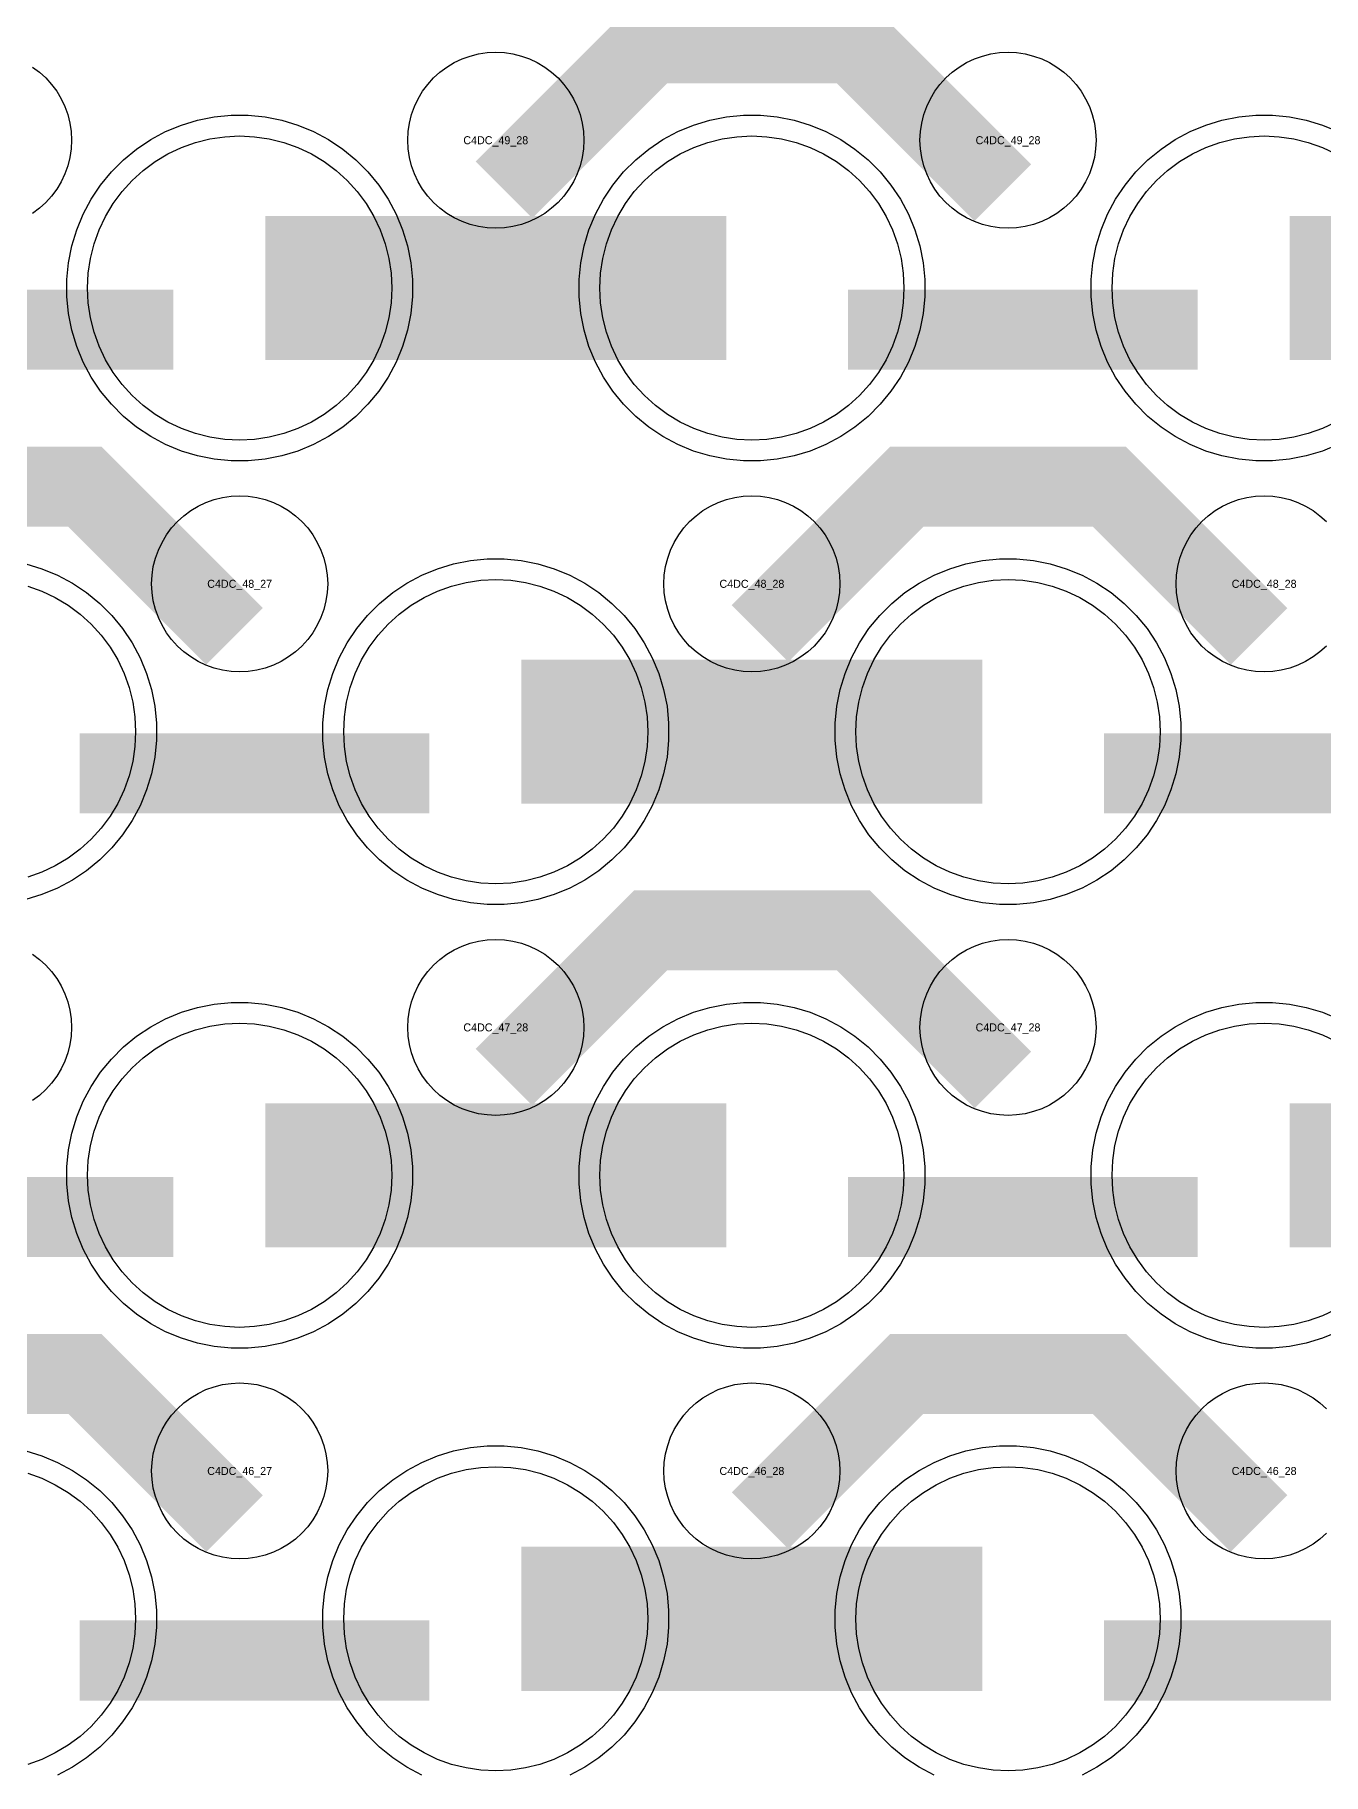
# Model space of a CAD drawing. Extents: x -11880 to 11880, y -14992 to 14992.
# Drawn here: x -3184 to -2782, y -8514 to -7971 of the extents above; entities that cross this region are included whole.
import ezdxf
from ezdxf.enums import TextEntityAlignment as Align

# ---------------------------------------------------------------- set-up
doc = ezdxf.new("R2010")
doc.units = 0
doc.header["$MEASUREMENT"] = 0
for name, color, linetype in [('GDS_775_DT_237', 138, 'CONTINUOUS'), ('RDL1_FS', 34, 'CONTINUOUS'), ('RDL_BS', 160, 'CONTINUOUS')]:
    doc.layers.add(name, color=color, linetype=linetype)

msp = doc.modelspace()

# ---------------------------------------------------------------- linework, layer by layer
at = {"layer": 'RDL1_FS'}
for points in [[(-3120, -8097.434), (-3124.657, -8097.205), (-3129.268, -8096.521), (-3133.791, -8095.389), (-3138.181, -8093.817), (-3142.395, -8091.825), (-3146.395, -8089.427), (-3150.14, -8086.649), (-3153.594, -8083.519), (-3156.724, -8080.065), (-3159.502, -8076.32), (-3161.9, -8072.32), (-3163.892, -8068.106), (-3165.464, -8063.716), (-3166.596, -8059.193), (-3167.28, -8054.582), (-3167.509, -8049.925), (-3167.28, -8045.268), (-3166.596, -8040.657), (-3165.464, -8036.134), (-3163.892, -8031.744), (-3161.9, -8027.53), (-3159.502, -8023.53), (-3156.724, -8019.785), (-3153.594, -8016.331), (-3150.14, -8013.201), (-3146.395, -8010.423), (-3142.395, -8008.025), (-3138.181, -8006.033), (-3133.791, -8004.461), (-3129.268, -8003.329), (-3124.657, -8002.645), (-3120, -8002.416), (-3115.343, -8002.645), (-3110.732, -8003.329), (-3106.209, -8004.461), (-3101.819, -8006.033), (-3097.605, -8008.025), (-3093.605, -8010.423), (-3089.86, -8013.201), (-3086.406, -8016.331), (-3083.276, -8019.785), (-3080.498, -8023.53), (-3078.1, -8027.53), (-3076.108, -8031.744), (-3074.536, -8036.134), (-3073.404, -8040.657), (-3072.72, -8045.268), (-3072.491, -8049.925), (-3072.72, -8054.582), (-3073.404, -8059.193), (-3074.536, -8063.716), (-3076.108, -8068.106), (-3078.1, -8072.32), (-3080.498, -8076.32), (-3083.276, -8080.065), (-3086.406, -8083.519), (-3089.86, -8086.649), (-3093.605, -8089.427), (-3097.605, -8091.825), (-3101.819, -8093.817), (-3106.209, -8095.389), (-3110.732, -8096.521), (-3115.343, -8097.205)], [(-2960, -8097.434), (-2964.657, -8097.205), (-2969.268, -8096.521), (-2973.791, -8095.389), (-2978.181, -8093.817), (-2982.395, -8091.825), (-2986.395, -8089.427), (-2990.14, -8086.649), (-2993.594, -8083.519), (-2996.724, -8080.065), (-2999.502, -8076.32), (-3001.9, -8072.32), (-3003.892, -8068.106), (-3005.464, -8063.716), (-3006.596, -8059.193), (-3007.28, -8054.582), (-3007.509, -8049.925), (-3007.28, -8045.268), (-3006.596, -8040.657), (-3005.464, -8036.134), (-3003.892, -8031.744), (-3001.9, -8027.53), (-2999.502, -8023.53), (-2996.724, -8019.785), (-2993.594, -8016.331), (-2990.14, -8013.201), (-2986.395, -8010.423), (-2982.395, -8008.025), (-2978.181, -8006.033), (-2973.791, -8004.461), (-2969.268, -8003.329), (-2964.657, -8002.645), (-2960, -8002.416), (-2955.343, -8002.645), (-2950.732, -8003.329), (-2946.209, -8004.461), (-2941.819, -8006.033), (-2937.605, -8008.025), (-2933.605, -8010.423), (-2929.86, -8013.201), (-2926.406, -8016.331), (-2923.276, -8019.785), (-2920.498, -8023.53), (-2918.1, -8027.53), (-2916.108, -8031.744), (-2914.536, -8036.134), (-2913.404, -8040.657), (-2912.72, -8045.268), (-2912.491, -8049.925), (-2912.72, -8054.582), (-2913.404, -8059.193), (-2914.536, -8063.716), (-2916.108, -8068.106), (-2918.1, -8072.32), (-2920.498, -8076.32), (-2923.276, -8080.065), (-2926.406, -8083.519), (-2929.86, -8086.649), (-2933.605, -8089.427), (-2937.605, -8091.825), (-2941.819, -8093.817), (-2946.209, -8095.389), (-2950.732, -8096.521), (-2955.343, -8097.205)], [(-3040, -8513.124), (-3044.657, -8512.895), (-3049.268, -8512.211), (-3053.791, -8511.079), (-3058.181, -8509.507), (-3062.395, -8507.515), (-3066.395, -8505.117), (-3070.14, -8502.339), (-3073.594, -8499.209), (-3076.724, -8495.755), (-3079.502, -8492.01), (-3081.9, -8488.01), (-3083.892, -8483.796), (-3085.464, -8479.406), (-3086.596, -8474.883), (-3087.28, -8470.272), (-3087.509, -8465.615), (-3087.28, -8460.958), (-3086.596, -8456.347), (-3085.464, -8451.824), (-3083.892, -8447.434), (-3081.9, -8443.22), (-3079.502, -8439.22), (-3076.724, -8435.475), (-3073.594, -8432.021), (-3070.14, -8428.891), (-3066.395, -8426.113), (-3062.395, -8423.715), (-3058.181, -8421.723), (-3053.791, -8420.151), (-3049.268, -8419.019), (-3044.657, -8418.335), (-3040, -8418.106), (-3035.343, -8418.335), (-3030.732, -8419.019), (-3026.209, -8420.151), (-3021.819, -8421.723), (-3017.605, -8423.715), (-3013.605, -8426.113), (-3009.86, -8428.891), (-3006.406, -8432.021), (-3003.276, -8435.475), (-3000.498, -8439.22), (-2998.1, -8443.22), (-2996.108, -8447.434), (-2994.536, -8451.824), (-2993.404, -8456.347), (-2992.72, -8460.958), (-2992.491, -8465.615), (-2992.72, -8470.272), (-2993.404, -8474.883), (-2994.536, -8479.406), (-2996.108, -8483.796), (-2998.1, -8488.01), (-3000.498, -8492.01), (-3003.276, -8495.755), (-3006.406, -8499.209), (-3009.86, -8502.339), (-3013.605, -8505.117), (-3017.605, -8507.515), (-3021.819, -8509.507), (-3026.209, -8511.079), (-3030.732, -8512.211), (-3035.343, -8512.895)], [(-2880, -8513.124), (-2884.657, -8512.895), (-2889.268, -8512.211), (-2893.791, -8511.079), (-2898.181, -8509.507), (-2902.395, -8507.515), (-2906.395, -8505.117), (-2910.14, -8502.339), (-2913.594, -8499.209), (-2916.724, -8495.755), (-2919.502, -8492.01), (-2921.9, -8488.01), (-2923.892, -8483.796), (-2925.464, -8479.406), (-2926.596, -8474.883), (-2927.28, -8470.272), (-2927.509, -8465.615), (-2927.28, -8460.958), (-2926.596, -8456.347), (-2925.464, -8451.824), (-2923.892, -8447.434), (-2921.9, -8443.22), (-2919.502, -8439.22), (-2916.724, -8435.475), (-2913.594, -8432.021), (-2910.14, -8428.891), (-2906.395, -8426.113), (-2902.395, -8423.715), (-2898.181, -8421.723), (-2893.791, -8420.151), (-2889.268, -8419.019), (-2884.657, -8418.335), (-2880, -8418.106), (-2875.343, -8418.335), (-2870.732, -8419.019), (-2866.209, -8420.151), (-2861.819, -8421.723), (-2857.605, -8423.715), (-2853.605, -8426.113), (-2849.86, -8428.891), (-2846.406, -8432.021), (-2843.276, -8435.475), (-2840.498, -8439.22), (-2838.1, -8443.22), (-2836.108, -8447.434), (-2834.536, -8451.824), (-2833.404, -8456.347), (-2832.72, -8460.958), (-2832.491, -8465.615), (-2832.72, -8470.272), (-2833.404, -8474.883), (-2834.536, -8479.406), (-2836.108, -8483.796), (-2838.1, -8488.01), (-2840.498, -8492.01), (-2843.276, -8495.755), (-2846.406, -8499.209), (-2849.86, -8502.339), (-2853.605, -8505.117), (-2857.605, -8507.515), (-2861.819, -8509.507), (-2866.209, -8511.079), (-2870.732, -8512.211), (-2875.343, -8512.895)]]:
    msp.add_lwpolyline(points, close=True, dxfattribs=at)
for points in [[(-2777.605, -8091.825), (-2781.819, -8093.817), (-2786.209, -8095.389), (-2790.732, -8096.521), (-2795.343, -8097.205), (-2800, -8097.434), (-2804.657, -8097.205), (-2809.268, -8096.521), (-2813.791, -8095.389), (-2818.181, -8093.817), (-2822.395, -8091.825), (-2826.395, -8089.427), (-2830.14, -8086.649), (-2833.594, -8083.519), (-2836.724, -8080.065), (-2839.502, -8076.32), (-2841.9, -8072.32), (-2843.892, -8068.106), (-2845.464, -8063.716), (-2846.596, -8059.193), (-2847.28, -8054.582), (-2847.509, -8049.925), (-2847.28, -8045.268), (-2846.596, -8040.657), (-2845.464, -8036.134), (-2843.892, -8031.744), (-2841.9, -8027.53), (-2839.502, -8023.53), (-2836.724, -8019.785), (-2833.594, -8016.331), (-2830.14, -8013.201), (-2826.395, -8010.423), (-2822.395, -8008.025), (-2818.181, -8006.033), (-2813.791, -8004.461), (-2809.268, -8003.329), (-2804.657, -8002.645), (-2800, -8002.416), (-2795.343, -8002.645), (-2790.732, -8003.329), (-2786.209, -8004.461), (-2781.819, -8006.033), (-2777.605, -8008.025)], [(-3186.209, -8420.151), (-3181.819, -8421.723), (-3177.605, -8423.715), (-3173.605, -8426.113), (-3169.86, -8428.891), (-3166.406, -8432.021), (-3163.276, -8435.475), (-3160.498, -8439.22), (-3158.1, -8443.22), (-3156.108, -8447.434), (-3154.536, -8451.824), (-3153.404, -8456.347), (-3152.72, -8460.958), (-3152.491, -8465.615), (-3152.72, -8470.272), (-3153.404, -8474.883), (-3154.536, -8479.406), (-3156.108, -8483.796), (-3158.1, -8488.01), (-3160.498, -8492.01), (-3163.276, -8495.755), (-3166.406, -8499.209), (-3169.86, -8502.339), (-3173.605, -8505.117), (-3177.605, -8507.515), (-3181.819, -8509.507), (-3186.209, -8511.079)]]:
    msp.add_lwpolyline(points, dxfattribs=at)
for points in [[(-3111.998, -8049.925, 45, 45, 0), (-3039.998, -8049.925, 45, 45, 0)], [(-3039.998, -8049.925, 45, 45, 0), (-2967.998, -8049.925, 45, 45, 0)], [(-2791.998, -8049.925, 45, 45, 0), (-2719.998, -8049.925, 45, 45, 0)], [(-3031.998, -8465.615, 45, 45, 0), (-2959.998, -8465.615, 45, 45, 0)], [(-2959.998, -8465.615, 45, 45, 0), (-2887.998, -8465.615, 45, 45, 0)]]:
    msp.add_lwpolyline(points, format="xyseb", dxfattribs=at)
at = {"layer": 'RDL1_FS', "color": 240, "true_color": 0xed1f24}
for points in [[(-3186.209, -8143.026), (-3181.819, -8144.598), (-3177.605, -8146.59), (-3173.605, -8148.988), (-3169.86, -8151.766), (-3166.406, -8154.896), (-3163.276, -8158.35), (-3160.498, -8162.095), (-3158.1, -8166.095), (-3156.108, -8170.309), (-3154.536, -8174.699), (-3153.404, -8179.222), (-3152.72, -8183.833), (-3152.491, -8188.49), (-3152.72, -8193.147), (-3153.404, -8197.758), (-3154.536, -8202.281), (-3156.108, -8206.671), (-3158.1, -8210.885), (-3160.498, -8214.885), (-3163.276, -8218.63), (-3166.406, -8222.084), (-3169.86, -8225.214), (-3173.605, -8227.992), (-3177.605, -8230.39), (-3181.819, -8232.382), (-3186.209, -8233.954)], [(-2777.605, -8368.955), (-2781.819, -8370.947), (-2786.209, -8372.519), (-2790.732, -8373.651), (-2795.343, -8374.335), (-2800, -8374.564), (-2804.657, -8374.335), (-2809.268, -8373.651), (-2813.791, -8372.519), (-2818.181, -8370.947), (-2822.395, -8368.955), (-2826.395, -8366.557), (-2830.14, -8363.779), (-2833.594, -8360.649), (-2836.724, -8357.195), (-2839.502, -8353.45), (-2841.9, -8349.45), (-2843.892, -8345.236), (-2845.464, -8340.846), (-2846.596, -8336.323), (-2847.28, -8331.712), (-2847.509, -8327.055), (-2847.28, -8322.398), (-2846.596, -8317.787), (-2845.464, -8313.264), (-2843.892, -8308.874), (-2841.9, -8304.66), (-2839.502, -8300.66), (-2836.724, -8296.915), (-2833.594, -8293.461), (-2830.14, -8290.331), (-2826.395, -8287.553), (-2822.395, -8285.155), (-2818.181, -8283.163), (-2813.791, -8281.591), (-2809.268, -8280.459), (-2804.657, -8279.775), (-2800, -8279.546), (-2795.343, -8279.775), (-2790.732, -8280.459), (-2786.209, -8281.591), (-2781.819, -8283.163), (-2777.605, -8285.155)]]:
    msp.add_lwpolyline(points, dxfattribs=at)
for points in [[(-3040, -8235.999), (-3044.657, -8235.77), (-3049.268, -8235.086), (-3053.791, -8233.954), (-3058.181, -8232.382), (-3062.395, -8230.39), (-3066.395, -8227.992), (-3070.14, -8225.214), (-3073.594, -8222.084), (-3076.724, -8218.63), (-3079.502, -8214.885), (-3081.9, -8210.885), (-3083.892, -8206.671), (-3085.464, -8202.281), (-3086.596, -8197.758), (-3087.28, -8193.147), (-3087.509, -8188.49), (-3087.28, -8183.833), (-3086.596, -8179.222), (-3085.464, -8174.699), (-3083.892, -8170.309), (-3081.9, -8166.095), (-3079.502, -8162.095), (-3076.724, -8158.35), (-3073.594, -8154.896), (-3070.14, -8151.766), (-3066.395, -8148.988), (-3062.395, -8146.59), (-3058.181, -8144.598), (-3053.791, -8143.026), (-3049.268, -8141.894), (-3044.657, -8141.21), (-3040, -8140.981), (-3035.343, -8141.21), (-3030.732, -8141.894), (-3026.209, -8143.026), (-3021.819, -8144.598), (-3017.605, -8146.59), (-3013.605, -8148.988), (-3009.86, -8151.766), (-3006.406, -8154.896), (-3003.276, -8158.35), (-3000.498, -8162.095), (-2998.1, -8166.095), (-2996.108, -8170.309), (-2994.536, -8174.699), (-2993.404, -8179.222), (-2992.72, -8183.833), (-2992.491, -8188.49), (-2992.72, -8193.147), (-2993.404, -8197.758), (-2994.536, -8202.281), (-2996.108, -8206.671), (-2998.1, -8210.885), (-3000.498, -8214.885), (-3003.276, -8218.63), (-3006.406, -8222.084), (-3009.86, -8225.214), (-3013.605, -8227.992), (-3017.605, -8230.39), (-3021.819, -8232.382), (-3026.209, -8233.954), (-3030.732, -8235.086), (-3035.343, -8235.77)], [(-2880, -8235.999), (-2884.657, -8235.77), (-2889.268, -8235.086), (-2893.791, -8233.954), (-2898.181, -8232.382), (-2902.395, -8230.39), (-2906.395, -8227.992), (-2910.14, -8225.214), (-2913.594, -8222.084), (-2916.724, -8218.63), (-2919.502, -8214.885), (-2921.9, -8210.885), (-2923.892, -8206.671), (-2925.464, -8202.281), (-2926.596, -8197.758), (-2927.28, -8193.147), (-2927.509, -8188.49), (-2927.28, -8183.833), (-2926.596, -8179.222), (-2925.464, -8174.699), (-2923.892, -8170.309), (-2921.9, -8166.095), (-2919.502, -8162.095), (-2916.724, -8158.35), (-2913.594, -8154.896), (-2910.14, -8151.766), (-2906.395, -8148.988), (-2902.395, -8146.59), (-2898.181, -8144.598), (-2893.791, -8143.026), (-2889.268, -8141.894), (-2884.657, -8141.21), (-2880, -8140.981), (-2875.343, -8141.21), (-2870.732, -8141.894), (-2866.209, -8143.026), (-2861.819, -8144.598), (-2857.605, -8146.59), (-2853.605, -8148.988), (-2849.86, -8151.766), (-2846.406, -8154.896), (-2843.276, -8158.35), (-2840.498, -8162.095), (-2838.1, -8166.095), (-2836.108, -8170.309), (-2834.536, -8174.699), (-2833.404, -8179.222), (-2832.72, -8183.833), (-2832.491, -8188.49), (-2832.72, -8193.147), (-2833.404, -8197.758), (-2834.536, -8202.281), (-2836.108, -8206.671), (-2838.1, -8210.885), (-2840.498, -8214.885), (-2843.276, -8218.63), (-2846.406, -8222.084), (-2849.86, -8225.214), (-2853.605, -8227.992), (-2857.605, -8230.39), (-2861.819, -8232.382), (-2866.209, -8233.954), (-2870.732, -8235.086), (-2875.343, -8235.77)], [(-3120, -8374.564), (-3124.657, -8374.335), (-3129.268, -8373.651), (-3133.791, -8372.519), (-3138.181, -8370.947), (-3142.395, -8368.955), (-3146.395, -8366.557), (-3150.14, -8363.779), (-3153.594, -8360.649), (-3156.724, -8357.195), (-3159.502, -8353.45), (-3161.9, -8349.45), (-3163.892, -8345.236), (-3165.464, -8340.846), (-3166.596, -8336.323), (-3167.28, -8331.712), (-3167.509, -8327.055), (-3167.28, -8322.398), (-3166.596, -8317.787), (-3165.464, -8313.264), (-3163.892, -8308.874), (-3161.9, -8304.66), (-3159.502, -8300.66), (-3156.724, -8296.915), (-3153.594, -8293.461), (-3150.14, -8290.331), (-3146.395, -8287.553), (-3142.395, -8285.155), (-3138.181, -8283.163), (-3133.791, -8281.591), (-3129.268, -8280.459), (-3124.657, -8279.775), (-3120, -8279.546), (-3115.343, -8279.775), (-3110.732, -8280.459), (-3106.209, -8281.591), (-3101.819, -8283.163), (-3097.605, -8285.155), (-3093.605, -8287.553), (-3089.86, -8290.331), (-3086.406, -8293.461), (-3083.276, -8296.915), (-3080.498, -8300.66), (-3078.1, -8304.66), (-3076.108, -8308.874), (-3074.536, -8313.264), (-3073.404, -8317.787), (-3072.72, -8322.398), (-3072.491, -8327.055), (-3072.72, -8331.712), (-3073.404, -8336.323), (-3074.536, -8340.846), (-3076.108, -8345.236), (-3078.1, -8349.45), (-3080.498, -8353.45), (-3083.276, -8357.195), (-3086.406, -8360.649), (-3089.86, -8363.779), (-3093.605, -8366.557), (-3097.605, -8368.955), (-3101.819, -8370.947), (-3106.209, -8372.519), (-3110.732, -8373.651), (-3115.343, -8374.335)], [(-2960, -8374.564), (-2964.657, -8374.335), (-2969.268, -8373.651), (-2973.791, -8372.519), (-2978.181, -8370.947), (-2982.395, -8368.955), (-2986.395, -8366.557), (-2990.14, -8363.779), (-2993.594, -8360.649), (-2996.724, -8357.195), (-2999.502, -8353.45), (-3001.9, -8349.45), (-3003.892, -8345.236), (-3005.464, -8340.846), (-3006.596, -8336.323), (-3007.28, -8331.712), (-3007.509, -8327.055), (-3007.28, -8322.398), (-3006.596, -8317.787), (-3005.464, -8313.264), (-3003.892, -8308.874), (-3001.9, -8304.66), (-2999.502, -8300.66), (-2996.724, -8296.915), (-2993.594, -8293.461), (-2990.14, -8290.331), (-2986.395, -8287.553), (-2982.395, -8285.155), (-2978.181, -8283.163), (-2973.791, -8281.591), (-2969.268, -8280.459), (-2964.657, -8279.775), (-2960, -8279.546), (-2955.343, -8279.775), (-2950.732, -8280.459), (-2946.209, -8281.591), (-2941.819, -8283.163), (-2937.605, -8285.155), (-2933.605, -8287.553), (-2929.86, -8290.331), (-2926.406, -8293.461), (-2923.276, -8296.915), (-2920.498, -8300.66), (-2918.1, -8304.66), (-2916.108, -8308.874), (-2914.536, -8313.264), (-2913.404, -8317.787), (-2912.72, -8322.398), (-2912.491, -8327.055), (-2912.72, -8331.712), (-2913.404, -8336.323), (-2914.536, -8340.846), (-2916.108, -8345.236), (-2918.1, -8349.45), (-2920.498, -8353.45), (-2923.276, -8357.195), (-2926.406, -8360.649), (-2929.86, -8363.779), (-2933.605, -8366.557), (-2937.605, -8368.955), (-2941.819, -8370.947), (-2946.209, -8372.519), (-2950.732, -8373.651), (-2955.343, -8374.335)]]:
    msp.add_lwpolyline(points, close=True, dxfattribs=at)
for points in [[(-3031.998, -8188.49, 45, 45, 0), (-2959.998, -8188.49, 45, 45, 0)], [(-2959.998, -8188.49, 45, 45, 0), (-2887.998, -8188.49, 45, 45, 0)], [(-3111.998, -8327.055, 45, 45, 0), (-3039.998, -8327.055, 45, 45, 0)], [(-3039.998, -8327.055, 45, 45, 0), (-2967.998, -8327.055, 45, 45, 0)], [(-2791.998, -8327.055, 45, 45, 0), (-2719.998, -8327.055, 45, 45, 0)]]:
    msp.add_lwpolyline(points, format="xyseb", dxfattribs=at)
at = {"layer": 'RDL_BS'}
for points in [[(-3037.438, -8019.239, 25, 25, 0), (-2991.623, -7973.424, 25, 25, 0), (-2958.07, -7973.424, 25, 25, 0)], [(-2881.599, -8020.138, 25, 25, 0), (-2928.313, -7973.424, 25, 25, 0), (-2958.071, -7973.424, 25, 25, 0)], [(-3249.984, -8062.938, 25, 25, 0), (-3140.719, -8062.938, 25, 25, 0)], [(-2929.984, -8062.938, 25, 25, 0), (-2820.719, -8062.938, 25, 25, 0)], [(-3121.599, -8158.703, 25, 25, 0), (-3168.313, -8111.989, 25, 25, 0), (-3198.071, -8111.989, 25, 25, 0)], [(-2957.438, -8157.804, 25, 25, 0), (-2911.623, -8111.989, 25, 25, 0), (-2878.07, -8111.989, 25, 25, 0)], [(-2801.599, -8158.703, 25, 25, 0), (-2848.313, -8111.989, 25, 25, 0), (-2878.071, -8111.989, 25, 25, 0)], [(-3037.438, -8296.369, 25, 25, 0), (-2991.623, -8250.554, 25, 25, 0), (-2958.07, -8250.554, 25, 25, 0)], [(-2881.599, -8297.268, 25, 25, 0), (-2928.313, -8250.554, 25, 25, 0), (-2958.071, -8250.554, 25, 25, 0)], [(-3121.599, -8435.828, 25, 25, 0), (-3168.313, -8389.114, 25, 25, 0), (-3198.071, -8389.114, 25, 25, 0)], [(-2957.438, -8434.929, 25, 25, 0), (-2911.623, -8389.114, 25, 25, 0), (-2878.07, -8389.114, 25, 25, 0)], [(-2801.599, -8435.828, 25, 25, 0), (-2848.313, -8389.114, 25, 25, 0), (-2878.071, -8389.114, 25, 25, 0)], [(-3169.984, -8478.628, 25, 25, 0), (-3060.719, -8478.628, 25, 25, 0)], [(-2849.984, -8478.628, 25, 25, 0), (-2740.719, -8478.628, 25, 25, 0)]]:
    msp.add_lwpolyline(points, format="xyseb", dxfattribs=at)
for points in [[(-3040, -8031.231), (-3042.693, -8031.099), (-3045.365, -8030.703), (-3047.984, -8030.046), (-3050.519, -8029.139), (-3052.956, -8027.987), (-3055.28, -8026.594), (-3057.443, -8024.991), (-3059.442, -8023.179), (-3061.254, -8021.18), (-3062.857, -8019.017), (-3064.25, -8016.693), (-3065.402, -8014.256), (-3066.309, -8011.721), (-3066.966, -8009.102), (-3067.362, -8006.43), (-3067.494, -8003.737), (-3067.362, -8001.044), (-3066.966, -7998.372), (-3066.309, -7995.753), (-3065.402, -7993.218), (-3064.25, -7990.781), (-3062.857, -7988.457), (-3061.254, -7986.294), (-3059.442, -7984.295), (-3057.443, -7982.483), (-3055.28, -7980.88), (-3052.956, -7979.487), (-3050.519, -7978.335), (-3047.984, -7977.428), (-3045.365, -7976.771), (-3042.693, -7976.375), (-3040, -7976.243), (-3037.307, -7976.375), (-3034.635, -7976.771), (-3032.016, -7977.428), (-3029.481, -7978.335), (-3027.044, -7979.487), (-3024.72, -7980.88), (-3022.557, -7982.483), (-3020.558, -7984.295), (-3018.746, -7986.294), (-3017.143, -7988.457), (-3015.75, -7990.781), (-3014.598, -7993.218), (-3013.691, -7995.753), (-3013.034, -7998.372), (-3012.638, -8001.044), (-3012.506, -8003.737), (-3012.638, -8006.43), (-3013.034, -8009.102), (-3013.691, -8011.721), (-3014.598, -8014.256), (-3015.75, -8016.693), (-3017.143, -8019.017), (-3018.746, -8021.18), (-3020.558, -8023.179), (-3022.557, -8024.991), (-3024.72, -8026.594), (-3027.044, -8027.987), (-3029.481, -8029.139), (-3032.016, -8030.046), (-3034.635, -8030.703), (-3037.307, -8031.099)], [(-2880, -8031.231), (-2882.693, -8031.099), (-2885.365, -8030.703), (-2887.984, -8030.046), (-2890.519, -8029.139), (-2892.956, -8027.987), (-2895.28, -8026.594), (-2897.443, -8024.991), (-2899.442, -8023.179), (-2901.254, -8021.18), (-2902.857, -8019.017), (-2904.25, -8016.693), (-2905.402, -8014.256), (-2906.309, -8011.721), (-2906.966, -8009.102), (-2907.362, -8006.43), (-2907.494, -8003.737), (-2907.362, -8001.044), (-2906.966, -7998.372), (-2906.309, -7995.753), (-2905.402, -7993.218), (-2904.25, -7990.781), (-2902.857, -7988.457), (-2901.254, -7986.294), (-2899.442, -7984.295), (-2897.443, -7982.483), (-2895.28, -7980.88), (-2892.956, -7979.487), (-2890.519, -7978.335), (-2887.984, -7977.428), (-2885.365, -7976.771), (-2882.693, -7976.375), (-2880, -7976.243), (-2877.307, -7976.375), (-2874.635, -7976.771), (-2872.016, -7977.428), (-2869.481, -7978.335), (-2867.044, -7979.487), (-2864.72, -7980.88), (-2862.557, -7982.483), (-2860.558, -7984.295), (-2858.746, -7986.294), (-2857.143, -7988.457), (-2855.75, -7990.781), (-2854.598, -7993.218), (-2853.691, -7995.753), (-2853.034, -7998.372), (-2852.638, -8001.044), (-2852.506, -8003.737), (-2852.638, -8006.43), (-2853.034, -8009.102), (-2853.691, -8011.721), (-2854.598, -8014.256), (-2855.75, -8016.693), (-2857.143, -8019.017), (-2858.746, -8021.18), (-2860.558, -8023.179), (-2862.557, -8024.991), (-2864.72, -8026.594), (-2867.044, -8027.987), (-2869.481, -8029.139), (-2872.016, -8030.046), (-2874.635, -8030.703), (-2877.307, -8031.099)], [(-3122.644, -8103.925), (-3127.938, -8103.408), (-3133.165, -8102.362), (-3138.205, -8100.831), (-3143.115, -8098.8), (-3147.777, -8096.308), (-3152.191, -8093.361), (-3156.292, -8089.999), (-3160.074, -8086.217), (-3163.436, -8082.116), (-3166.383, -8077.702), (-3168.875, -8073.04), (-3170.906, -8068.13), (-3172.437, -8063.09), (-3173.483, -8057.863), (-3174, -8052.569), (-3174, -8047.281), (-3173.483, -8041.987), (-3172.437, -8036.76), (-3170.906, -8031.72), (-3168.875, -8026.81), (-3166.383, -8022.148), (-3163.436, -8017.734), (-3160.074, -8013.633), (-3156.292, -8009.851), (-3152.191, -8006.489), (-3147.777, -8003.542), (-3143.115, -8001.05), (-3138.205, -7999.019), (-3133.165, -7997.488), (-3127.938, -7996.442), (-3122.644, -7995.925), (-3117.356, -7995.925), (-3112.062, -7996.442), (-3106.835, -7997.488), (-3101.795, -7999.019), (-3096.885, -8001.05), (-3092.223, -8003.542), (-3087.809, -8006.489), (-3083.708, -8009.851), (-3079.926, -8013.633), (-3076.564, -8017.734), (-3073.617, -8022.148), (-3071.125, -8026.81), (-3069.094, -8031.72), (-3067.563, -8036.76), (-3066.517, -8041.987), (-3066, -8047.281), (-3066, -8052.569), (-3066.517, -8057.863), (-3067.563, -8063.09), (-3069.094, -8068.13), (-3071.125, -8073.04), (-3073.617, -8077.702), (-3076.564, -8082.116), (-3079.926, -8086.217), (-3083.708, -8089.999), (-3087.809, -8093.361), (-3092.223, -8096.308), (-3096.885, -8098.8), (-3101.795, -8100.831), (-3106.835, -8102.362), (-3112.062, -8103.408), (-3117.356, -8103.925)], [(-2962.644, -8103.925), (-2967.938, -8103.408), (-2973.165, -8102.362), (-2978.205, -8100.831), (-2983.115, -8098.8), (-2987.777, -8096.308), (-2992.191, -8093.361), (-2996.292, -8089.999), (-3000.074, -8086.217), (-3003.436, -8082.116), (-3006.383, -8077.702), (-3008.875, -8073.04), (-3010.906, -8068.13), (-3012.437, -8063.09), (-3013.483, -8057.863), (-3014, -8052.569), (-3014, -8047.281), (-3013.483, -8041.987), (-3012.437, -8036.76), (-3010.906, -8031.72), (-3008.875, -8026.81), (-3006.383, -8022.148), (-3003.436, -8017.734), (-3000.074, -8013.633), (-2996.292, -8009.851), (-2992.191, -8006.489), (-2987.777, -8003.542), (-2983.115, -8001.05), (-2978.205, -7999.019), (-2973.165, -7997.488), (-2967.938, -7996.442), (-2962.644, -7995.925), (-2957.356, -7995.925), (-2952.062, -7996.442), (-2946.835, -7997.488), (-2941.795, -7999.019), (-2936.885, -8001.05), (-2932.223, -8003.542), (-2927.809, -8006.489), (-2923.708, -8009.851), (-2919.926, -8013.633), (-2916.564, -8017.734), (-2913.617, -8022.148), (-2911.125, -8026.81), (-2909.094, -8031.72), (-2907.563, -8036.76), (-2906.517, -8041.987), (-2906, -8047.281), (-2906, -8052.569), (-2906.517, -8057.863), (-2907.563, -8063.09), (-2909.094, -8068.13), (-2911.125, -8073.04), (-2913.617, -8077.702), (-2916.564, -8082.116), (-2919.926, -8086.217), (-2923.708, -8089.999), (-2927.809, -8093.361), (-2932.223, -8096.308), (-2936.885, -8098.8), (-2941.795, -8100.831), (-2946.835, -8102.362), (-2952.062, -8103.408), (-2957.356, -8103.925)], [(-3120, -8169.796), (-3122.693, -8169.664), (-3125.365, -8169.268), (-3127.984, -8168.611), (-3130.519, -8167.704), (-3132.956, -8166.552), (-3135.28, -8165.159), (-3137.443, -8163.556), (-3139.442, -8161.744), (-3141.254, -8159.745), (-3142.857, -8157.582), (-3144.25, -8155.258), (-3145.402, -8152.821), (-3146.309, -8150.286), (-3146.966, -8147.667), (-3147.362, -8144.995), (-3147.494, -8142.302), (-3147.362, -8139.609), (-3146.966, -8136.937), (-3146.309, -8134.318), (-3145.402, -8131.783), (-3144.25, -8129.346), (-3142.857, -8127.022), (-3141.254, -8124.859), (-3139.442, -8122.86), (-3137.443, -8121.048), (-3135.28, -8119.445), (-3132.956, -8118.052), (-3130.519, -8116.9), (-3127.984, -8115.993), (-3125.365, -8115.336), (-3122.693, -8114.94), (-3120, -8114.808), (-3117.307, -8114.94), (-3114.635, -8115.336), (-3112.016, -8115.993), (-3109.481, -8116.9), (-3107.044, -8118.052), (-3104.72, -8119.445), (-3102.557, -8121.048), (-3100.558, -8122.86), (-3098.746, -8124.859), (-3097.143, -8127.022), (-3095.75, -8129.346), (-3094.598, -8131.783), (-3093.691, -8134.318), (-3093.034, -8136.937), (-3092.638, -8139.609), (-3092.506, -8142.302), (-3092.638, -8144.995), (-3093.034, -8147.667), (-3093.691, -8150.286), (-3094.598, -8152.821), (-3095.75, -8155.258), (-3097.143, -8157.582), (-3098.746, -8159.745), (-3100.558, -8161.744), (-3102.557, -8163.556), (-3104.72, -8165.159), (-3107.044, -8166.552), (-3109.481, -8167.704), (-3112.016, -8168.611), (-3114.635, -8169.268), (-3117.307, -8169.664)], [(-2960, -8169.796), (-2962.693, -8169.664), (-2965.365, -8169.268), (-2967.984, -8168.611), (-2970.519, -8167.704), (-2972.956, -8166.552), (-2975.28, -8165.159), (-2977.443, -8163.556), (-2979.442, -8161.744), (-2981.254, -8159.745), (-2982.857, -8157.582), (-2984.25, -8155.258), (-2985.402, -8152.821), (-2986.309, -8150.286), (-2986.966, -8147.667), (-2987.362, -8144.995), (-2987.494, -8142.302), (-2987.362, -8139.609), (-2986.966, -8136.937), (-2986.309, -8134.318), (-2985.402, -8131.783), (-2984.25, -8129.346), (-2982.857, -8127.022), (-2981.254, -8124.859), (-2979.442, -8122.86), (-2977.443, -8121.048), (-2975.28, -8119.445), (-2972.956, -8118.052), (-2970.519, -8116.9), (-2967.984, -8115.993), (-2965.365, -8115.336), (-2962.693, -8114.94), (-2960, -8114.808), (-2957.307, -8114.94), (-2954.635, -8115.336), (-2952.016, -8115.993), (-2949.481, -8116.9), (-2947.044, -8118.052), (-2944.72, -8119.445), (-2942.557, -8121.048), (-2940.558, -8122.86), (-2938.746, -8124.859), (-2937.143, -8127.022), (-2935.75, -8129.346), (-2934.598, -8131.783), (-2933.691, -8134.318), (-2933.034, -8136.937), (-2932.638, -8139.609), (-2932.506, -8142.302), (-2932.638, -8144.995), (-2933.034, -8147.667), (-2933.691, -8150.286), (-2934.598, -8152.821), (-2935.75, -8155.258), (-2937.143, -8157.582), (-2938.746, -8159.745), (-2940.558, -8161.744), (-2942.557, -8163.556), (-2944.72, -8165.159), (-2947.044, -8166.552), (-2949.481, -8167.704), (-2952.016, -8168.611), (-2954.635, -8169.268), (-2957.307, -8169.664)], [(-3040, -8308.361), (-3042.693, -8308.229), (-3045.365, -8307.833), (-3047.984, -8307.176), (-3050.519, -8306.269), (-3052.956, -8305.117), (-3055.28, -8303.724), (-3057.443, -8302.121), (-3059.442, -8300.309), (-3061.254, -8298.31), (-3062.857, -8296.147), (-3064.25, -8293.823), (-3065.402, -8291.386), (-3066.309, -8288.851), (-3066.966, -8286.232), (-3067.362, -8283.56), (-3067.494, -8280.867), (-3067.362, -8278.174), (-3066.966, -8275.502), (-3066.309, -8272.883), (-3065.402, -8270.348), (-3064.25, -8267.911), (-3062.857, -8265.587), (-3061.254, -8263.424), (-3059.442, -8261.425), (-3057.443, -8259.613), (-3055.28, -8258.01), (-3052.956, -8256.617), (-3050.519, -8255.465), (-3047.984, -8254.558), (-3045.365, -8253.901), (-3042.693, -8253.505), (-3040, -8253.373), (-3037.307, -8253.505), (-3034.635, -8253.901), (-3032.016, -8254.558), (-3029.481, -8255.465), (-3027.044, -8256.617), (-3024.72, -8258.01), (-3022.557, -8259.613), (-3020.558, -8261.425), (-3018.746, -8263.424), (-3017.143, -8265.587), (-3015.75, -8267.911), (-3014.598, -8270.348), (-3013.691, -8272.883), (-3013.034, -8275.502), (-3012.638, -8278.174), (-3012.506, -8280.867), (-3012.638, -8283.56), (-3013.034, -8286.232), (-3013.691, -8288.851), (-3014.598, -8291.386), (-3015.75, -8293.823), (-3017.143, -8296.147), (-3018.746, -8298.31), (-3020.558, -8300.309), (-3022.557, -8302.121), (-3024.72, -8303.724), (-3027.044, -8305.117), (-3029.481, -8306.269), (-3032.016, -8307.176), (-3034.635, -8307.833), (-3037.307, -8308.229)], [(-2880, -8308.361), (-2882.693, -8308.229), (-2885.365, -8307.833), (-2887.984, -8307.176), (-2890.519, -8306.269), (-2892.956, -8305.117), (-2895.28, -8303.724), (-2897.443, -8302.121), (-2899.442, -8300.309), (-2901.254, -8298.31), (-2902.857, -8296.147), (-2904.25, -8293.823), (-2905.402, -8291.386), (-2906.309, -8288.851), (-2906.966, -8286.232), (-2907.362, -8283.56), (-2907.494, -8280.867), (-2907.362, -8278.174), (-2906.966, -8275.502), (-2906.309, -8272.883), (-2905.402, -8270.348), (-2904.25, -8267.911), (-2902.857, -8265.587), (-2901.254, -8263.424), (-2899.442, -8261.425), (-2897.443, -8259.613), (-2895.28, -8258.01), (-2892.956, -8256.617), (-2890.519, -8255.465), (-2887.984, -8254.558), (-2885.365, -8253.901), (-2882.693, -8253.505), (-2880, -8253.373), (-2877.307, -8253.505), (-2874.635, -8253.901), (-2872.016, -8254.558), (-2869.481, -8255.465), (-2867.044, -8256.617), (-2864.72, -8258.01), (-2862.557, -8259.613), (-2860.558, -8261.425), (-2858.746, -8263.424), (-2857.143, -8265.587), (-2855.75, -8267.911), (-2854.598, -8270.348), (-2853.691, -8272.883), (-2853.034, -8275.502), (-2852.638, -8278.174), (-2852.506, -8280.867), (-2852.638, -8283.56), (-2853.034, -8286.232), (-2853.691, -8288.851), (-2854.598, -8291.386), (-2855.75, -8293.823), (-2857.143, -8296.147), (-2858.746, -8298.31), (-2860.558, -8300.309), (-2862.557, -8302.121), (-2864.72, -8303.724), (-2867.044, -8305.117), (-2869.481, -8306.269), (-2872.016, -8307.176), (-2874.635, -8307.833), (-2877.307, -8308.229)], [(-3120, -8446.921), (-3122.693, -8446.789), (-3125.365, -8446.393), (-3127.984, -8445.736), (-3130.519, -8444.829), (-3132.956, -8443.677), (-3135.28, -8442.284), (-3137.443, -8440.681), (-3139.442, -8438.869), (-3141.254, -8436.87), (-3142.857, -8434.707), (-3144.25, -8432.383), (-3145.402, -8429.946), (-3146.309, -8427.411), (-3146.966, -8424.792), (-3147.362, -8422.12), (-3147.494, -8419.427), (-3147.362, -8416.734), (-3146.966, -8414.062), (-3146.309, -8411.443), (-3145.402, -8408.908), (-3144.25, -8406.471), (-3142.857, -8404.147), (-3141.254, -8401.984), (-3139.442, -8399.985), (-3137.443, -8398.173), (-3135.28, -8396.57), (-3132.956, -8395.177), (-3130.519, -8394.025), (-3127.984, -8393.118), (-3125.365, -8392.461), (-3122.693, -8392.065), (-3120, -8391.933), (-3117.307, -8392.065), (-3114.635, -8392.461), (-3112.016, -8393.118), (-3109.481, -8394.025), (-3107.044, -8395.177), (-3104.72, -8396.57), (-3102.557, -8398.173), (-3100.558, -8399.985), (-3098.746, -8401.984), (-3097.143, -8404.147), (-3095.75, -8406.471), (-3094.598, -8408.908), (-3093.691, -8411.443), (-3093.034, -8414.062), (-3092.638, -8416.734), (-3092.506, -8419.427), (-3092.638, -8422.12), (-3093.034, -8424.792), (-3093.691, -8427.411), (-3094.598, -8429.946), (-3095.75, -8432.383), (-3097.143, -8434.707), (-3098.746, -8436.87), (-3100.558, -8438.869), (-3102.557, -8440.681), (-3104.72, -8442.284), (-3107.044, -8443.677), (-3109.481, -8444.829), (-3112.016, -8445.736), (-3114.635, -8446.393), (-3117.307, -8446.789)], [(-2960, -8446.921), (-2962.693, -8446.789), (-2965.365, -8446.393), (-2967.984, -8445.736), (-2970.519, -8444.829), (-2972.956, -8443.677), (-2975.28, -8442.284), (-2977.443, -8440.681), (-2979.442, -8438.869), (-2981.254, -8436.87), (-2982.857, -8434.707), (-2984.25, -8432.383), (-2985.402, -8429.946), (-2986.309, -8427.411), (-2986.966, -8424.792), (-2987.362, -8422.12), (-2987.494, -8419.427), (-2987.362, -8416.734), (-2986.966, -8414.062), (-2986.309, -8411.443), (-2985.402, -8408.908), (-2984.25, -8406.471), (-2982.857, -8404.147), (-2981.254, -8401.984), (-2979.442, -8399.985), (-2977.443, -8398.173), (-2975.28, -8396.57), (-2972.956, -8395.177), (-2970.519, -8394.025), (-2967.984, -8393.118), (-2965.365, -8392.461), (-2962.693, -8392.065), (-2960, -8391.933), (-2957.307, -8392.065), (-2954.635, -8392.461), (-2952.016, -8393.118), (-2949.481, -8394.025), (-2947.044, -8395.177), (-2944.72, -8396.57), (-2942.557, -8398.173), (-2940.558, -8399.985), (-2938.746, -8401.984), (-2937.143, -8404.147), (-2935.75, -8406.471), (-2934.598, -8408.908), (-2933.691, -8411.443), (-2933.034, -8414.062), (-2932.638, -8416.734), (-2932.506, -8419.427), (-2932.638, -8422.12), (-2933.034, -8424.792), (-2933.691, -8427.411), (-2934.598, -8429.946), (-2935.75, -8432.383), (-2937.143, -8434.707), (-2938.746, -8436.87), (-2940.558, -8438.869), (-2942.557, -8440.681), (-2944.72, -8442.284), (-2947.044, -8443.677), (-2949.481, -8444.829), (-2952.016, -8445.736), (-2954.635, -8446.393), (-2957.307, -8446.789)]]:
    msp.add_lwpolyline(points, close=True, dxfattribs=at)
for points in [[(-3184.72, -7980.88), (-3182.557, -7982.483), (-3180.558, -7984.295), (-3178.746, -7986.294), (-3177.143, -7988.457), (-3175.75, -7990.781), (-3174.598, -7993.218), (-3173.691, -7995.753), (-3173.034, -7998.372), (-3172.638, -8001.044), (-3172.506, -8003.737), (-3172.638, -8006.43), (-3173.034, -8009.102), (-3173.691, -8011.721), (-3174.598, -8014.256), (-3175.75, -8016.693), (-3177.143, -8019.017), (-3178.746, -8021.18), (-3180.558, -8023.179), (-3182.557, -8024.991), (-3184.72, -8026.594)], [(-2776.885, -8098.8), (-2781.795, -8100.831), (-2786.835, -8102.362), (-2792.062, -8103.408), (-2797.356, -8103.925), (-2802.644, -8103.925), (-2807.938, -8103.408), (-2813.165, -8102.362), (-2818.205, -8100.831), (-2823.115, -8098.8), (-2827.777, -8096.308), (-2832.191, -8093.361), (-2836.292, -8089.999), (-2840.074, -8086.217), (-2843.436, -8082.116), (-2846.383, -8077.702), (-2848.875, -8073.04), (-2850.906, -8068.13), (-2852.437, -8063.09), (-2853.483, -8057.863), (-2854, -8052.569), (-2854, -8047.281), (-2853.483, -8041.987), (-2852.437, -8036.76), (-2850.906, -8031.72), (-2848.875, -8026.81), (-2846.383, -8022.148), (-2843.436, -8017.734), (-2840.074, -8013.633), (-2836.292, -8009.851), (-2832.191, -8006.489), (-2827.777, -8003.542), (-2823.115, -8001.05), (-2818.205, -7999.019), (-2813.165, -7997.488), (-2807.938, -7996.442), (-2802.644, -7995.925), (-2797.356, -7995.925), (-2792.062, -7996.442), (-2786.835, -7997.488), (-2781.795, -7999.019), (-2776.885, -8001.05)], [(-2780.558, -8161.744), (-2782.557, -8163.556), (-2784.72, -8165.159), (-2787.044, -8166.552), (-2789.481, -8167.704), (-2792.016, -8168.611), (-2794.635, -8169.268), (-2797.307, -8169.664), (-2800, -8169.796), (-2802.693, -8169.664), (-2805.365, -8169.268), (-2807.984, -8168.611), (-2810.519, -8167.704), (-2812.956, -8166.552), (-2815.28, -8165.159), (-2817.443, -8163.556), (-2819.442, -8161.744), (-2821.254, -8159.745), (-2822.857, -8157.582), (-2824.25, -8155.258), (-2825.402, -8152.821), (-2826.309, -8150.286), (-2826.966, -8147.667), (-2827.362, -8144.995), (-2827.494, -8142.302), (-2827.362, -8139.609), (-2826.966, -8136.937), (-2826.309, -8134.318), (-2825.402, -8131.783), (-2824.25, -8129.346), (-2822.857, -8127.022), (-2821.254, -8124.859), (-2819.442, -8122.86), (-2817.443, -8121.048), (-2815.28, -8119.445), (-2812.956, -8118.052), (-2810.519, -8116.9), (-2807.984, -8115.993), (-2805.365, -8115.336), (-2802.693, -8114.94), (-2800, -8114.808), (-2797.307, -8114.94), (-2794.635, -8115.336), (-2792.016, -8115.993), (-2789.481, -8116.9), (-2787.044, -8118.052), (-2784.72, -8119.445), (-2782.557, -8121.048), (-2780.558, -8122.86)], [(-3184.72, -8258.01), (-3182.557, -8259.613), (-3180.558, -8261.425), (-3178.746, -8263.424), (-3177.143, -8265.587), (-3175.75, -8267.911), (-3174.598, -8270.348), (-3173.691, -8272.883), (-3173.034, -8275.502), (-3172.638, -8278.174), (-3172.506, -8280.867), (-3172.638, -8283.56), (-3173.034, -8286.232), (-3173.691, -8288.851), (-3174.598, -8291.386), (-3175.75, -8293.823), (-3177.143, -8296.147), (-3178.746, -8298.31), (-3180.558, -8300.309), (-3182.557, -8302.121), (-3184.72, -8303.724)], [(-2780.558, -8438.869), (-2782.557, -8440.681), (-2784.72, -8442.284), (-2787.044, -8443.677), (-2789.481, -8444.829), (-2792.016, -8445.736), (-2794.635, -8446.393), (-2797.307, -8446.789), (-2800, -8446.921), (-2802.693, -8446.789), (-2805.365, -8446.393), (-2807.984, -8445.736), (-2810.519, -8444.829), (-2812.956, -8443.677), (-2815.28, -8442.284), (-2817.443, -8440.681), (-2819.442, -8438.869), (-2821.254, -8436.87), (-2822.857, -8434.707), (-2824.25, -8432.383), (-2825.402, -8429.946), (-2826.309, -8427.411), (-2826.966, -8424.792), (-2827.362, -8422.12), (-2827.494, -8419.427), (-2827.362, -8416.734), (-2826.966, -8414.062), (-2826.309, -8411.443), (-2825.402, -8408.908), (-2824.25, -8406.471), (-2822.857, -8404.147), (-2821.254, -8401.984), (-2819.442, -8399.985), (-2817.443, -8398.173), (-2815.28, -8396.57), (-2812.956, -8395.177), (-2810.519, -8394.025), (-2807.984, -8393.118), (-2805.365, -8392.461), (-2802.693, -8392.065), (-2800, -8391.933), (-2797.307, -8392.065), (-2794.635, -8392.461), (-2792.016, -8393.118), (-2789.481, -8394.025), (-2787.044, -8395.177), (-2784.72, -8396.57), (-2782.557, -8398.173), (-2780.558, -8399.985)], [(-3186.835, -8413.178), (-3181.795, -8414.709), (-3176.885, -8416.74), (-3172.223, -8419.232), (-3167.809, -8422.179), (-3163.708, -8425.541), (-3159.926, -8429.323), (-3156.564, -8433.424), (-3153.617, -8437.838), (-3151.125, -8442.5), (-3149.094, -8447.41), (-3147.563, -8452.45), (-3146.517, -8457.677), (-3146, -8462.971), (-3146, -8468.259), (-3146.517, -8473.553), (-3147.563, -8478.78), (-3149.094, -8483.82), (-3151.125, -8488.73), (-3153.617, -8493.392), (-3156.564, -8497.806), (-3159.926, -8501.907), (-3163.708, -8505.689), (-3167.809, -8509.051), (-3172.223, -8511.998), (-3176.885, -8514.49)], [(-3063.115, -8514.49), (-3067.777, -8511.998), (-3072.191, -8509.051), (-3076.292, -8505.689), (-3080.074, -8501.907), (-3083.436, -8497.806), (-3086.383, -8493.392), (-3088.875, -8488.73), (-3090.906, -8483.82), (-3092.437, -8478.78), (-3093.483, -8473.553), (-3094, -8468.259), (-3094, -8462.971), (-3093.483, -8457.677), (-3092.437, -8452.45), (-3090.906, -8447.41), (-3088.875, -8442.5), (-3086.383, -8437.838), (-3083.436, -8433.424), (-3080.074, -8429.323), (-3076.292, -8425.541), (-3072.191, -8422.179), (-3067.777, -8419.232), (-3063.115, -8416.74), (-3058.205, -8414.709), (-3053.165, -8413.178), (-3047.938, -8412.132), (-3042.644, -8411.615), (-3037.356, -8411.615), (-3032.062, -8412.132), (-3026.835, -8413.178), (-3021.795, -8414.709), (-3016.885, -8416.74), (-3012.223, -8419.232), (-3007.809, -8422.179), (-3003.708, -8425.541), (-2999.926, -8429.323), (-2996.564, -8433.424), (-2993.617, -8437.838), (-2991.125, -8442.5), (-2989.094, -8447.41), (-2987.563, -8452.45), (-2986.517, -8457.677), (-2986, -8462.971), (-2986, -8468.259), (-2986.517, -8473.553), (-2987.563, -8478.78), (-2989.094, -8483.82), (-2991.125, -8488.73), (-2993.617, -8493.392), (-2996.564, -8497.806), (-2999.926, -8501.907), (-3003.708, -8505.689), (-3007.809, -8509.051), (-3012.223, -8511.998), (-3016.885, -8514.49)], [(-2903.115, -8514.49), (-2907.777, -8511.998), (-2912.191, -8509.051), (-2916.292, -8505.689), (-2920.074, -8501.907), (-2923.436, -8497.806), (-2926.383, -8493.392), (-2928.875, -8488.73), (-2930.906, -8483.82), (-2932.437, -8478.78), (-2933.483, -8473.553), (-2934, -8468.259), (-2934, -8462.971), (-2933.483, -8457.677), (-2932.437, -8452.45), (-2930.906, -8447.41), (-2928.875, -8442.5), (-2926.383, -8437.838), (-2923.436, -8433.424), (-2920.074, -8429.323), (-2916.292, -8425.541), (-2912.191, -8422.179), (-2907.777, -8419.232), (-2903.115, -8416.74), (-2898.205, -8414.709), (-2893.165, -8413.178), (-2887.938, -8412.132), (-2882.644, -8411.615), (-2877.356, -8411.615), (-2872.062, -8412.132), (-2866.835, -8413.178), (-2861.795, -8414.709), (-2856.885, -8416.74), (-2852.223, -8419.232), (-2847.809, -8422.179), (-2843.708, -8425.541), (-2839.926, -8429.323), (-2836.564, -8433.424), (-2833.617, -8437.838), (-2831.125, -8442.5), (-2829.094, -8447.41), (-2827.563, -8452.45), (-2826.517, -8457.677), (-2826, -8462.971), (-2826, -8468.259), (-2826.517, -8473.553), (-2827.563, -8478.78), (-2829.094, -8483.82), (-2831.125, -8488.73), (-2833.617, -8493.392), (-2836.564, -8497.806), (-2839.926, -8501.907), (-2843.708, -8505.689), (-2847.809, -8509.051), (-2852.223, -8511.998), (-2856.885, -8514.49)]]:
    msp.add_lwpolyline(points, dxfattribs=at)
at = {"layer": 'RDL_BS', "color": 240, "true_color": 0xed1f24}
for points in [[(-3186.835, -8136.053), (-3181.795, -8137.584), (-3176.885, -8139.615), (-3172.223, -8142.107), (-3167.809, -8145.054), (-3163.708, -8148.416), (-3159.926, -8152.198), (-3156.564, -8156.299), (-3153.617, -8160.713), (-3151.125, -8165.375), (-3149.094, -8170.285), (-3147.563, -8175.325), (-3146.517, -8180.552), (-3146, -8185.846), (-3146, -8191.134), (-3146.517, -8196.428), (-3147.563, -8201.655), (-3149.094, -8206.695), (-3151.125, -8211.605), (-3153.617, -8216.267), (-3156.564, -8220.681), (-3159.926, -8224.782), (-3163.708, -8228.564), (-3167.809, -8231.926), (-3172.223, -8234.873), (-3176.885, -8237.365), (-3181.795, -8239.396), (-3186.835, -8240.927)], [(-2776.885, -8375.93), (-2781.795, -8377.961), (-2786.835, -8379.492), (-2792.062, -8380.538), (-2797.356, -8381.055), (-2802.644, -8381.055), (-2807.938, -8380.538), (-2813.165, -8379.492), (-2818.205, -8377.961), (-2823.115, -8375.93), (-2827.777, -8373.438), (-2832.191, -8370.491), (-2836.292, -8367.129), (-2840.074, -8363.347), (-2843.436, -8359.246), (-2846.383, -8354.832), (-2848.875, -8350.17), (-2850.906, -8345.26), (-2852.437, -8340.22), (-2853.483, -8334.993), (-2854, -8329.699), (-2854, -8324.411), (-2853.483, -8319.117), (-2852.437, -8313.89), (-2850.906, -8308.85), (-2848.875, -8303.94), (-2846.383, -8299.278), (-2843.436, -8294.864), (-2840.074, -8290.763), (-2836.292, -8286.981), (-2832.191, -8283.619), (-2827.777, -8280.672), (-2823.115, -8278.18), (-2818.205, -8276.149), (-2813.165, -8274.618), (-2807.938, -8273.572), (-2802.644, -8273.055), (-2797.356, -8273.055), (-2792.062, -8273.572), (-2786.835, -8274.618), (-2781.795, -8276.149), (-2776.885, -8278.18)]]:
    msp.add_lwpolyline(points, dxfattribs=at)
for points in [[(-3042.644, -8242.49), (-3047.938, -8241.973), (-3053.165, -8240.927), (-3058.205, -8239.396), (-3063.115, -8237.365), (-3067.777, -8234.873), (-3072.191, -8231.926), (-3076.292, -8228.564), (-3080.074, -8224.782), (-3083.436, -8220.681), (-3086.383, -8216.267), (-3088.875, -8211.605), (-3090.906, -8206.695), (-3092.437, -8201.655), (-3093.483, -8196.428), (-3094, -8191.134), (-3094, -8185.846), (-3093.483, -8180.552), (-3092.437, -8175.325), (-3090.906, -8170.285), (-3088.875, -8165.375), (-3086.383, -8160.713), (-3083.436, -8156.299), (-3080.074, -8152.198), (-3076.292, -8148.416), (-3072.191, -8145.054), (-3067.777, -8142.107), (-3063.115, -8139.615), (-3058.205, -8137.584), (-3053.165, -8136.053), (-3047.938, -8135.007), (-3042.644, -8134.49), (-3037.356, -8134.49), (-3032.062, -8135.007), (-3026.835, -8136.053), (-3021.795, -8137.584), (-3016.885, -8139.615), (-3012.223, -8142.107), (-3007.809, -8145.054), (-3003.708, -8148.416), (-2999.926, -8152.198), (-2996.564, -8156.299), (-2993.617, -8160.713), (-2991.125, -8165.375), (-2989.094, -8170.285), (-2987.563, -8175.325), (-2986.517, -8180.552), (-2986, -8185.846), (-2986, -8191.134), (-2986.517, -8196.428), (-2987.563, -8201.655), (-2989.094, -8206.695), (-2991.125, -8211.605), (-2993.617, -8216.267), (-2996.564, -8220.681), (-2999.926, -8224.782), (-3003.708, -8228.564), (-3007.809, -8231.926), (-3012.223, -8234.873), (-3016.885, -8237.365), (-3021.795, -8239.396), (-3026.835, -8240.927), (-3032.062, -8241.973), (-3037.356, -8242.49)], [(-2882.644, -8242.49), (-2887.938, -8241.973), (-2893.165, -8240.927), (-2898.205, -8239.396), (-2903.115, -8237.365), (-2907.777, -8234.873), (-2912.191, -8231.926), (-2916.292, -8228.564), (-2920.074, -8224.782), (-2923.436, -8220.681), (-2926.383, -8216.267), (-2928.875, -8211.605), (-2930.906, -8206.695), (-2932.437, -8201.655), (-2933.483, -8196.428), (-2934, -8191.134), (-2934, -8185.846), (-2933.483, -8180.552), (-2932.437, -8175.325), (-2930.906, -8170.285), (-2928.875, -8165.375), (-2926.383, -8160.713), (-2923.436, -8156.299), (-2920.074, -8152.198), (-2916.292, -8148.416), (-2912.191, -8145.054), (-2907.777, -8142.107), (-2903.115, -8139.615), (-2898.205, -8137.584), (-2893.165, -8136.053), (-2887.938, -8135.007), (-2882.644, -8134.49), (-2877.356, -8134.49), (-2872.062, -8135.007), (-2866.835, -8136.053), (-2861.795, -8137.584), (-2856.885, -8139.615), (-2852.223, -8142.107), (-2847.809, -8145.054), (-2843.708, -8148.416), (-2839.926, -8152.198), (-2836.564, -8156.299), (-2833.617, -8160.713), (-2831.125, -8165.375), (-2829.094, -8170.285), (-2827.563, -8175.325), (-2826.517, -8180.552), (-2826, -8185.846), (-2826, -8191.134), (-2826.517, -8196.428), (-2827.563, -8201.655), (-2829.094, -8206.695), (-2831.125, -8211.605), (-2833.617, -8216.267), (-2836.564, -8220.681), (-2839.926, -8224.782), (-2843.708, -8228.564), (-2847.809, -8231.926), (-2852.223, -8234.873), (-2856.885, -8237.365), (-2861.795, -8239.396), (-2866.835, -8240.927), (-2872.062, -8241.973), (-2877.356, -8242.49)], [(-3122.644, -8381.055), (-3127.938, -8380.538), (-3133.165, -8379.492), (-3138.205, -8377.961), (-3143.115, -8375.93), (-3147.777, -8373.438), (-3152.191, -8370.491), (-3156.292, -8367.129), (-3160.074, -8363.347), (-3163.436, -8359.246), (-3166.383, -8354.832), (-3168.875, -8350.17), (-3170.906, -8345.26), (-3172.437, -8340.22), (-3173.483, -8334.993), (-3174, -8329.699), (-3174, -8324.411), (-3173.483, -8319.117), (-3172.437, -8313.89), (-3170.906, -8308.85), (-3168.875, -8303.94), (-3166.383, -8299.278), (-3163.436, -8294.864), (-3160.074, -8290.763), (-3156.292, -8286.981), (-3152.191, -8283.619), (-3147.777, -8280.672), (-3143.115, -8278.18), (-3138.205, -8276.149), (-3133.165, -8274.618), (-3127.938, -8273.572), (-3122.644, -8273.055), (-3117.356, -8273.055), (-3112.062, -8273.572), (-3106.835, -8274.618), (-3101.795, -8276.149), (-3096.885, -8278.18), (-3092.223, -8280.672), (-3087.809, -8283.619), (-3083.708, -8286.981), (-3079.926, -8290.763), (-3076.564, -8294.864), (-3073.617, -8299.278), (-3071.125, -8303.94), (-3069.094, -8308.85), (-3067.563, -8313.89), (-3066.517, -8319.117), (-3066, -8324.411), (-3066, -8329.699), (-3066.517, -8334.993), (-3067.563, -8340.22), (-3069.094, -8345.26), (-3071.125, -8350.17), (-3073.617, -8354.832), (-3076.564, -8359.246), (-3079.926, -8363.347), (-3083.708, -8367.129), (-3087.809, -8370.491), (-3092.223, -8373.438), (-3096.885, -8375.93), (-3101.795, -8377.961), (-3106.835, -8379.492), (-3112.062, -8380.538), (-3117.356, -8381.055)], [(-2962.644, -8381.055), (-2967.938, -8380.538), (-2973.165, -8379.492), (-2978.205, -8377.961), (-2983.115, -8375.93), (-2987.777, -8373.438), (-2992.191, -8370.491), (-2996.292, -8367.129), (-3000.074, -8363.347), (-3003.436, -8359.246), (-3006.383, -8354.832), (-3008.875, -8350.17), (-3010.906, -8345.26), (-3012.437, -8340.22), (-3013.483, -8334.993), (-3014, -8329.699), (-3014, -8324.411), (-3013.483, -8319.117), (-3012.437, -8313.89), (-3010.906, -8308.85), (-3008.875, -8303.94), (-3006.383, -8299.278), (-3003.436, -8294.864), (-3000.074, -8290.763), (-2996.292, -8286.981), (-2992.191, -8283.619), (-2987.777, -8280.672), (-2983.115, -8278.18), (-2978.205, -8276.149), (-2973.165, -8274.618), (-2967.938, -8273.572), (-2962.644, -8273.055), (-2957.356, -8273.055), (-2952.062, -8273.572), (-2946.835, -8274.618), (-2941.795, -8276.149), (-2936.885, -8278.18), (-2932.223, -8280.672), (-2927.809, -8283.619), (-2923.708, -8286.981), (-2919.926, -8290.763), (-2916.564, -8294.864), (-2913.617, -8299.278), (-2911.125, -8303.94), (-2909.094, -8308.85), (-2907.563, -8313.89), (-2906.517, -8319.117), (-2906, -8324.411), (-2906, -8329.699), (-2906.517, -8334.993), (-2907.563, -8340.22), (-2909.094, -8345.26), (-2911.125, -8350.17), (-2913.617, -8354.832), (-2916.564, -8359.246), (-2919.926, -8363.347), (-2923.708, -8367.129), (-2927.809, -8370.491), (-2932.223, -8373.438), (-2936.885, -8375.93), (-2941.795, -8377.961), (-2946.835, -8379.492), (-2952.062, -8380.538), (-2957.356, -8381.055)]]:
    msp.add_lwpolyline(points, close=True, dxfattribs=at)
for points in [[(-3169.984, -8201.503, 25, 25, 0), (-3060.719, -8201.503, 25, 25, 0)], [(-2849.984, -8201.503, 25, 25, 0), (-2740.719, -8201.503, 25, 25, 0)], [(-3249.984, -8340.068, 25, 25, 0), (-3140.719, -8340.068, 25, 25, 0)], [(-2929.984, -8340.068, 25, 25, 0), (-2820.719, -8340.068, 25, 25, 0)]]:
    msp.add_lwpolyline(points, format="xyseb", dxfattribs=at)

# ---------------------------------------------------------------- texts
at = {"layer": 'GDS_775_DT_237'}
for s, p in [('C4DC_49_28', (-3040, -8003.737)), ('C4DC_49_28', (-3040, -8003.737)), ('C4DC_49_28', (-2880, -8003.737)), ('C4DC_49_28', (-2880, -8003.737)), ('C4DC_48_27', (-3120, -8142.302)), ('C4DC_48_27', (-3120, -8142.302)), ('C4DC_48_28', (-2960, -8142.302)), ('C4DC_48_28', (-2960, -8142.302)), ('C4DC_48_28', (-2800, -8142.302)), ('C4DC_48_28', (-2800, -8142.302)), ('C4DC_47_28', (-3040, -8280.867)), ('C4DC_47_28', (-3040, -8280.867)), ('C4DC_47_28', (-2880, -8280.867)), ('C4DC_47_28', (-2880, -8280.867)), ('C4DC_46_27', (-3120, -8419.427)), ('C4DC_46_27', (-3120, -8419.427)), ('C4DC_46_28', (-2960, -8419.427)), ('C4DC_46_28', (-2960, -8419.427)), ('C4DC_46_28', (-2800, -8419.427)), ('C4DC_46_28', (-2800, -8419.427))]:
    msp.add_text(s, height=2.5, dxfattribs=at).set_placement(p, align=Align.MIDDLE_CENTER)

doc.saveas('drawing.dxf')
